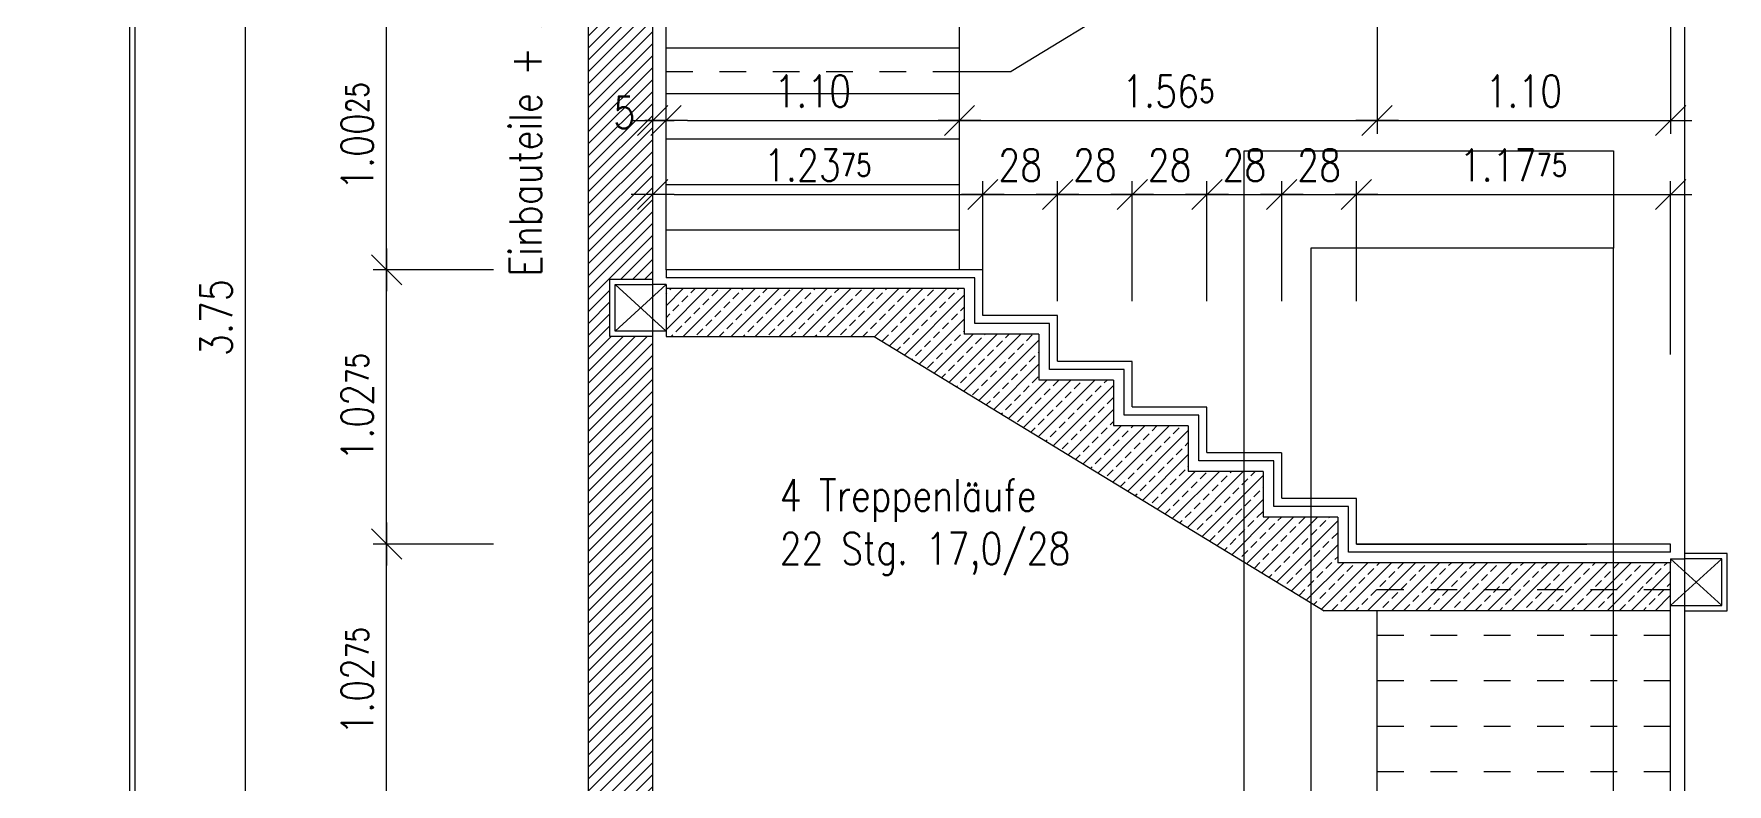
# Model space of a CAD drawing. Header units: metres. Extents: x -3551 to -3365, y -115 to 134.
# Drawn here: x -3469.32 to -3462.98, y 104.41 to 107.22 of the extents above; entities that cross this region are included whole.
import ezdxf

# ---------------------------------------------------------------- set-up
doc = ezdxf.new("R2010")
doc.units = ezdxf.units.M
doc.header["$LTSCALE"] = 0.01
doc.linetypes.add('GESTRICHELT2', pattern=[4.5, 3, -1.5])
doc.layers.get('0').update_dxf_attribs({"linetype": 'CONTINUOUS'})
for name, color, linetype in [('A_ansicht', 9, 'CONTINUOUS'), ('A_Aufzug', 3, 'CONTINUOUS'), ('A_schraffur', 10, 'CONTINUOUS'), ('A_STB', 4, 'CONTINUOUS'), ('A_text', 2, 'CONTINUOUS'), ('A_treppe_V2', 3, 'CONTINUOUS'), ('A_wände', 6, 'CONTINUOUS'), ('A_WÄNDE_NEU', 6, 'CONTINUOUS'), ('CKMA0002', 7, 'CONTINUOUS')]:
    doc.layers.add(name, color=color, linetype=linetype)
doc.styles.add('SIMPLEX', font='simplex.shx', dxfattribs={"width": 0.8, "height": 0.1})
doc.styles.add('SIMPLEXD', font='SIMPLEXD.shx', dxfattribs={"width": 0.8, "height": 0.12})
doc.dimstyles.new('DIN', dxfattribs={"dimtxt": 0.03, "dimasz": 0.08, "dimexe": 0.05, "dimexo": 0.244839, "dimgap": 0.05, "dimtad": 1, "dimdec": 4, "dimrnd": 0.0025, "dimzin": 0, "dimdsep": 46, "dimtxsty": 'SIMPLEXD', "dimblk": 'DIMCROSS', "dimblk1": 'DIMCROSS', "dimblk2": 'DIMCROSS', "dimsah": 1, "dimcen": 2.5, "dimdle": 0.04, "dimclrd": 252, "dimclre": 252, "dimclrt": 252, "dimadec": 0, "dimazin": 0, "dimtfac": 1, "dimtdec": 4, "dimtix": 1, "dimtmove": 2, "dimatfit": 3, "dimldrblk": 'DIMCROSS', "dimfxl": 1, "dimtvp": 1, "dimtolj": 1, "dimtzin": 0, "dimarcsym": 0})

# ---------------------------------------------------------------- blocks, each defined once
blk = doc.blocks.new('DIMCROSS')
at = {"color": 0, "linetype": 'ByBlock'}
blk.add_line((-1, 0), (1, 0), dxfattribs=at)
at = {"linetype": 'ByBlock'}
blk.add_line((-0.707107, -0.707107), (0.707107, 0.707107), dxfattribs=at)
blk = doc.blocks.new('*D120')
at = {"layer": 'CKMA0002', "color": 1, "lineweight": -2, "transparency": 16777216}
for p, q in [((-3468.1308, 108.0304), (-3468.5808, 108.0304)), ((-3468.5308, 104.3603), (-3468.5308, 107.9504))]:
    blk.add_line(p, q, dxfattribs=at)
at = {"layer": 'CKMA0002', "color": 1, "lineweight": -2, "transparency": 16777216, "xscale": 0.08, "yscale": 0.08, "zscale": 0.08}
for p, rotation in [((-3468.5308, 108.0304), 90), ((-3468.5308, 104.2803), 270)]:
    blk.add_blockref('DIMCROSS', p, dxfattribs=dict(at, rotation=rotation))
at = {"layer": 'CKMA0002', "color": 3, "transparency": 16777216, "insert": (-3468.6408, 106.1554), "char_height": 0.12, "attachment_point": 5, "rotation": 90, "style": 'SIMPLEXD'}
blk.add_mtext('\\A1;3.75{\\A1\\H0.7x\\S;}', dxfattribs=at)
blk = doc.blocks.new('*D130')
at = {"layer": 'CKMA0002', "color": 1, "lineweight": -2, "transparency": 16777216}
for p, q in [((-3467.6019, 105.3071), (-3468.0519, 105.3071)), ((-3468.0019, 104.3604), (-3468.0019, 105.2271))]:
    blk.add_line(p, q, dxfattribs=at)
at = {"layer": 'CKMA0002', "color": 1, "lineweight": -2, "transparency": 16777216, "xscale": 0.08, "yscale": 0.08, "zscale": 0.08}
for p, rotation in [((-3468.0019, 105.3071), 90), ((-3468.0019, 104.2804), 270)]:
    blk.add_blockref('DIMCROSS', p, dxfattribs=dict(at, rotation=rotation))
at = {"layer": 'CKMA0002', "color": 3, "transparency": 16777216, "insert": (-3468.1119, 104.7937), "char_height": 0.12, "attachment_point": 5, "rotation": 90, "style": 'SIMPLEXD'}
blk.add_mtext('\\A1;1.02{\\A1\\H0.7x\\S75;}', dxfattribs=at)
blk = doc.blocks.new('*D131')
at = {"layer": 'CKMA0002', "color": 1, "lineweight": -2, "transparency": 16777216}
for p, q in [((-3467.6019, 106.3341), (-3468.0519, 106.3341)), ((-3468.0019, 105.3871), (-3468.0019, 106.2541))]:
    blk.add_line(p, q, dxfattribs=at)
at = {"layer": 'CKMA0002', "color": 1, "lineweight": -2, "transparency": 16777216, "xscale": 0.08, "yscale": 0.08, "zscale": 0.08}
for p, rotation in [((-3468.0019, 106.3341), 90), ((-3468.0019, 105.3071), 270)]:
    blk.add_blockref('DIMCROSS', p, dxfattribs=dict(at, rotation=rotation))
at = {"layer": 'CKMA0002', "color": 3, "transparency": 16777216, "insert": (-3468.1119, 105.8206), "char_height": 0.12, "attachment_point": 5, "rotation": 90, "style": 'SIMPLEXD'}
blk.add_mtext('\\A1;1.02{\\A1\\H0.7x\\S75;}', dxfattribs=at)
blk = doc.blocks.new('*D132')
at = {"layer": 'CKMA0002', "color": 1, "lineweight": -2, "transparency": 16777216}
for p, q in [((-3467.6019, 107.3366), (-3468.0519, 107.3366)), ((-3468.0019, 106.4141), (-3468.0019, 107.2566))]:
    blk.add_line(p, q, dxfattribs=at)
at = {"layer": 'CKMA0002', "color": 1, "lineweight": -2, "transparency": 16777216, "xscale": 0.08, "yscale": 0.08, "zscale": 0.08}
for p, rotation in [((-3468.0019, 107.3366), 90), ((-3468.0019, 106.3341), 270)]:
    blk.add_blockref('DIMCROSS', p, dxfattribs=dict(at, rotation=rotation))
at = {"layer": 'CKMA0002', "color": 3, "transparency": 16777216, "insert": (-3468.1119, 106.8353), "char_height": 0.12, "attachment_point": 5, "rotation": 90, "style": 'SIMPLEXD'}
blk.add_mtext('\\A1;1.00{\\A1\\H0.7x\\S25;}', dxfattribs=at)
blk = doc.blocks.new('*D156')
at = {"layer": 'CKMA0002', "color": 1, "lineweight": -2, "transparency": 16777216}
for p, q in [((-3476.1347, 100.6209), (-3476.1347, 99.9709)), ((-3468.9447, 100.4209), (-3468.9447, 99.9709)), ((-3476.0547, 100.0209), (-3469.0247, 100.0209))]:
    blk.add_line(p, q, dxfattribs=at)
at = {"layer": 'CKMA0002', "color": 1, "lineweight": -2, "transparency": 16777216, "xscale": 0.08, "yscale": 0.08, "zscale": 0.08, "rotation": 180}
blk.add_blockref('DIMCROSS', (-3476.1347, 100.0209), dxfattribs=at)
at = {"layer": 'CKMA0002', "color": 1, "lineweight": -2, "transparency": 16777216, "xscale": 0.08, "yscale": 0.08, "zscale": 0.08}
blk.add_blockref('DIMCROSS', (-3468.9447, 100.0209), dxfattribs=at)
at = {"layer": 'CKMA0002', "color": 3, "transparency": 16777216, "insert": (-3472.5397, 100.1309), "char_height": 0.12, "attachment_point": 5, "style": 'SIMPLEXD'}
blk.add_mtext('\\A1;7.19{\\A1\\H0.7x\\S;}', dxfattribs=at)
blk = doc.blocks.new('*D157')
at = {"layer": 'CKMA0002', "color": 1, "lineweight": -2, "transparency": 16777216}
for p, q in [((-3467.2447, 100.4209), (-3467.2447, 99.9709)), ((-3468.8647, 100.0209), (-3467.3247, 100.0209))]:
    blk.add_line(p, q, dxfattribs=at)
at = {"layer": 'CKMA0002', "color": 1, "lineweight": -2, "transparency": 16777216, "xscale": 0.08, "yscale": 0.08, "zscale": 0.08, "rotation": 180}
blk.add_blockref('DIMCROSS', (-3468.9447, 100.0209), dxfattribs=at)
at = {"layer": 'CKMA0002', "color": 1, "lineweight": -2, "transparency": 16777216, "xscale": 0.08, "yscale": 0.08, "zscale": 0.08}
blk.add_blockref('DIMCROSS', (-3467.2447, 100.0209), dxfattribs=at)
at = {"layer": 'CKMA0002', "color": 3, "transparency": 16777216, "insert": (-3468.0947, 100.1309), "char_height": 0.12, "attachment_point": 5, "style": 'SIMPLEXD'}
blk.add_mtext('\\A1;1.70{\\A1\\H0.7x\\S;}', dxfattribs=at)
blk = doc.blocks.new('*D158')
at = {"layer": 'CKMA0002', "color": 1, "lineweight": -2, "transparency": 16777216}
for p, q in [((-3467.0047, 100.4209), (-3467.0047, 99.9709)), ((-3467.3247, 100.0209), (-3467.4047, 100.0209)), ((-3467.2447, 100.0209), (-3467.0047, 100.0209)), ((-3466.9247, 100.0209), (-3466.8447, 100.0209))]:
    blk.add_line(p, q, dxfattribs=at)
at = {"layer": 'CKMA0002', "color": 1, "lineweight": -2, "transparency": 16777216, "xscale": 0.08, "yscale": 0.08, "zscale": 0.08}
blk.add_blockref('DIMCROSS', (-3467.2447, 100.0209), dxfattribs=at)
at = {"layer": 'CKMA0002', "color": 1, "lineweight": -2, "transparency": 16777216, "xscale": 0.08, "yscale": 0.08, "zscale": 0.08, "rotation": 180}
blk.add_blockref('DIMCROSS', (-3467.0047, 100.0209), dxfattribs=at)
at = {"layer": 'CKMA0002', "color": 3, "transparency": 16777216, "insert": (-3467.1247, 100.1309), "char_height": 0.12, "attachment_point": 5, "style": 'SIMPLEXD'}
blk.add_mtext('\\A1;24{\\A1\\H0.7x\\S;}', dxfattribs=at)
blk = doc.blocks.new('*D159')
at = {"layer": 'CKMA0002', "color": 1, "lineweight": -2, "transparency": 16777216}
for p, q in [((-3463.1531, 100.6209), (-3463.1531, 99.9709)), ((-3466.9247, 100.0209), (-3463.2331, 100.0209))]:
    blk.add_line(p, q, dxfattribs=at)
at = {"layer": 'CKMA0002', "color": 1, "lineweight": -2, "transparency": 16777216, "xscale": 0.08, "yscale": 0.08, "zscale": 0.08, "rotation": 180}
blk.add_blockref('DIMCROSS', (-3467.0047, 100.0209), dxfattribs=at)
at = {"layer": 'CKMA0002', "color": 1, "lineweight": -2, "transparency": 16777216, "xscale": 0.08, "yscale": 0.08, "zscale": 0.08}
blk.add_blockref('DIMCROSS', (-3463.1531, 100.0209), dxfattribs=at)
at = {"layer": 'CKMA0002', "color": 3, "transparency": 16777216, "insert": (-3465.0789, 100.1309), "char_height": 0.12, "attachment_point": 5, "style": 'SIMPLEXD'}
blk.add_mtext('\\A1;3.85{\\A1\\H0.7x\\S25;}', dxfattribs=at)
blk = doc.blocks.new('*D160')
at = {"layer": 'CKMA0002', "color": 1, "lineweight": -2, "transparency": 16777216}
for p, q in [((-3467.0047, 106.4546), (-3467.0047, 106.9438)), ((-3466.9547, 106.4938), (-3466.9547, 106.9438)), ((-3467.0047, 106.8938), (-3467.0047, 106.8938)), ((-3467.0047, 106.8938), (-3467.0047, 106.8938)), ((-3467.0047, 106.8938), (-3466.9547, 106.8938))]:
    blk.add_line(p, q, dxfattribs=at)
at = {"layer": 'CKMA0002', "color": 1, "lineweight": -2, "transparency": 16777216, "xscale": 0.08, "yscale": 0.08, "zscale": 0.08}
blk.add_blockref('DIMCROSS', (-3467.0047, 106.8938), dxfattribs=at)
at = {"layer": 'CKMA0002', "color": 1, "lineweight": -2, "transparency": 16777216, "xscale": 0.08, "yscale": 0.08, "zscale": 0.08, "rotation": 180}
blk.add_blockref('DIMCROSS', (-3466.9547, 106.8938), dxfattribs=at)
at = {"layer": 'CKMA0002', "color": 3, "transparency": 16777216, "insert": (-3467.111, 106.9238), "char_height": 0.12, "attachment_point": 5, "style": 'SIMPLEXD'}
blk.add_mtext('\\A1;5{\\A1\\H0.7x\\S;}', dxfattribs=at)
blk = doc.blocks.new('*D161')
at = {"layer": 'CKMA0002', "color": 1, "lineweight": -2, "transparency": 16777216}
for p, q in [((-3465.8547, 106.4938), (-3465.8547, 106.9438)), ((-3466.8747, 106.8938), (-3465.9347, 106.8938))]:
    blk.add_line(p, q, dxfattribs=at)
at = {"layer": 'CKMA0002', "color": 1, "lineweight": -2, "transparency": 16777216, "xscale": 0.08, "yscale": 0.08, "zscale": 0.08, "rotation": 180}
blk.add_blockref('DIMCROSS', (-3466.9547, 106.8938), dxfattribs=at)
at = {"layer": 'CKMA0002', "color": 1, "lineweight": -2, "transparency": 16777216, "xscale": 0.08, "yscale": 0.08, "zscale": 0.08}
blk.add_blockref('DIMCROSS', (-3465.8547, 106.8938), dxfattribs=at)
at = {"layer": 'CKMA0002', "color": 3, "transparency": 16777216, "insert": (-3466.4047, 107.0038), "char_height": 0.12, "attachment_point": 5, "style": 'SIMPLEXD'}
blk.add_mtext('\\A1;1.10{\\A1\\H0.7x\\S;}', dxfattribs=at)
blk = doc.blocks.new('*D162')
at = {"layer": 'CKMA0002', "color": 1, "lineweight": -2, "transparency": 16777216}
for p, q in [((-3464.2897, 107.2938), (-3464.2897, 106.8438)), ((-3465.7747, 106.8938), (-3464.3697, 106.8938))]:
    blk.add_line(p, q, dxfattribs=at)
at = {"layer": 'CKMA0002', "color": 1, "lineweight": -2, "transparency": 16777216, "xscale": 0.08, "yscale": 0.08, "zscale": 0.08, "rotation": 180}
blk.add_blockref('DIMCROSS', (-3465.8547, 106.8938), dxfattribs=at)
at = {"layer": 'CKMA0002', "color": 1, "lineweight": -2, "transparency": 16777216, "xscale": 0.08, "yscale": 0.08, "zscale": 0.08}
blk.add_blockref('DIMCROSS', (-3464.2897, 106.8938), dxfattribs=at)
at = {"layer": 'CKMA0002', "color": 3, "transparency": 16777216, "insert": (-3465.0722, 107.0038), "char_height": 0.12, "attachment_point": 5, "style": 'SIMPLEXD'}
blk.add_mtext('\\A1;1.56{\\A1\\H0.7x\\S5;}', dxfattribs=at)
blk = doc.blocks.new('*D163')
at = {"layer": 'CKMA0002', "color": 1, "lineweight": -2, "transparency": 16777216}
for p, q in [((-3463.1897, 107.4938), (-3463.1897, 106.8438)), ((-3464.2097, 106.8938), (-3463.2697, 106.8938))]:
    blk.add_line(p, q, dxfattribs=at)
at = {"layer": 'CKMA0002', "color": 1, "lineweight": -2, "transparency": 16777216, "xscale": 0.08, "yscale": 0.08, "zscale": 0.08, "rotation": 180}
blk.add_blockref('DIMCROSS', (-3464.2897, 106.8938), dxfattribs=at)
at = {"layer": 'CKMA0002', "color": 1, "lineweight": -2, "transparency": 16777216, "xscale": 0.08, "yscale": 0.08, "zscale": 0.08}
blk.add_blockref('DIMCROSS', (-3463.1897, 106.8938), dxfattribs=at)
at = {"layer": 'CKMA0002', "color": 3, "transparency": 16777216, "insert": (-3463.7397, 107.0038), "char_height": 0.12, "attachment_point": 5, "style": 'SIMPLEXD'}
blk.add_mtext('\\A1;1.10{\\A1\\H0.7x\\S;}', dxfattribs=at)
blk = doc.blocks.new('*D164')
at = {"layer": 'CKMA0002', "color": 1, "lineweight": -2, "transparency": 16777216}
for p, q in [((-3467.0047, 106.1341), (-3467.0047, 106.6668)), ((-3466.9247, 106.6168), (-3465.8472, 106.6168)), ((-3465.7672, 106.2168), (-3465.7672, 106.6668))]:
    blk.add_line(p, q, dxfattribs=at)
at = {"layer": 'CKMA0002', "color": 1, "lineweight": -2, "transparency": 16777216, "xscale": 0.08, "yscale": 0.08, "zscale": 0.08, "rotation": 180}
blk.add_blockref('DIMCROSS', (-3467.0047, 106.6168), dxfattribs=at)
at = {"layer": 'CKMA0002', "color": 1, "lineweight": -2, "transparency": 16777216, "xscale": 0.08, "yscale": 0.08, "zscale": 0.08}
blk.add_blockref('DIMCROSS', (-3465.7672, 106.6168), dxfattribs=at)
at = {"layer": 'CKMA0002', "color": 3, "transparency": 16777216, "insert": (-3466.386, 106.7268), "char_height": 0.12, "attachment_point": 5, "style": 'SIMPLEXD'}
blk.add_mtext('\\A1;1.23{\\A1\\H0.7x\\S75;}', dxfattribs=at)
blk = doc.blocks.new('*D165')
at = {"layer": 'CKMA0002', "color": 1, "lineweight": -2, "transparency": 16777216}
for p, q in [((-3465.6872, 106.6168), (-3465.5672, 106.6168)), ((-3465.4872, 106.2168), (-3465.4872, 106.6668))]:
    blk.add_line(p, q, dxfattribs=at)
at = {"layer": 'CKMA0002', "color": 1, "lineweight": -2, "transparency": 16777216, "xscale": 0.08, "yscale": 0.08, "zscale": 0.08, "rotation": 180}
blk.add_blockref('DIMCROSS', (-3465.7672, 106.6168), dxfattribs=at)
at = {"layer": 'CKMA0002', "color": 1, "lineweight": -2, "transparency": 16777216, "xscale": 0.08, "yscale": 0.08, "zscale": 0.08}
blk.add_blockref('DIMCROSS', (-3465.4872, 106.6168), dxfattribs=at)
at = {"layer": 'CKMA0002', "color": 3, "transparency": 16777216, "insert": (-3465.6272, 106.7268), "char_height": 0.12, "attachment_point": 5, "style": 'SIMPLEXD'}
blk.add_mtext('\\A1;28{\\A1\\H0.7x\\S;}', dxfattribs=at)
blk = doc.blocks.new('*D166')
at = {"layer": 'CKMA0002', "color": 1, "lineweight": -2, "transparency": 16777216}
for p, q in [((-3465.4072, 106.6168), (-3465.2872, 106.6168)), ((-3465.2072, 106.2168), (-3465.2072, 106.6668))]:
    blk.add_line(p, q, dxfattribs=at)
at = {"layer": 'CKMA0002', "color": 1, "lineweight": -2, "transparency": 16777216, "xscale": 0.08, "yscale": 0.08, "zscale": 0.08, "rotation": 180}
blk.add_blockref('DIMCROSS', (-3465.4872, 106.6168), dxfattribs=at)
at = {"layer": 'CKMA0002', "color": 1, "lineweight": -2, "transparency": 16777216, "xscale": 0.08, "yscale": 0.08, "zscale": 0.08}
blk.add_blockref('DIMCROSS', (-3465.2072, 106.6168), dxfattribs=at)
at = {"layer": 'CKMA0002', "color": 3, "transparency": 16777216, "insert": (-3465.3472, 106.7268), "char_height": 0.12, "attachment_point": 5, "style": 'SIMPLEXD'}
blk.add_mtext('\\A1;28{\\A1\\H0.7x\\S;}', dxfattribs=at)
blk = doc.blocks.new('*D167')
at = {"layer": 'CKMA0002', "color": 1, "lineweight": -2, "transparency": 16777216}
for p, q in [((-3465.1272, 106.6168), (-3465.0072, 106.6168)), ((-3464.9272, 106.2168), (-3464.9272, 106.6668))]:
    blk.add_line(p, q, dxfattribs=at)
at = {"layer": 'CKMA0002', "color": 1, "lineweight": -2, "transparency": 16777216, "xscale": 0.08, "yscale": 0.08, "zscale": 0.08, "rotation": 180}
blk.add_blockref('DIMCROSS', (-3465.2072, 106.6168), dxfattribs=at)
at = {"layer": 'CKMA0002', "color": 1, "lineweight": -2, "transparency": 16777216, "xscale": 0.08, "yscale": 0.08, "zscale": 0.08}
blk.add_blockref('DIMCROSS', (-3464.9272, 106.6168), dxfattribs=at)
at = {"layer": 'CKMA0002', "color": 3, "transparency": 16777216, "insert": (-3465.0672, 106.7268), "char_height": 0.12, "attachment_point": 5, "style": 'SIMPLEXD'}
blk.add_mtext('\\A1;28{\\A1\\H0.7x\\S;}', dxfattribs=at)
blk = doc.blocks.new('*D168')
at = {"layer": 'CKMA0002', "color": 1, "lineweight": -2, "transparency": 16777216}
for p, q in [((-3464.8472, 106.6168), (-3464.7272, 106.6168)), ((-3464.6472, 106.2168), (-3464.6472, 106.6668))]:
    blk.add_line(p, q, dxfattribs=at)
at = {"layer": 'CKMA0002', "color": 1, "lineweight": -2, "transparency": 16777216, "xscale": 0.08, "yscale": 0.08, "zscale": 0.08, "rotation": 180}
blk.add_blockref('DIMCROSS', (-3464.9272, 106.6168), dxfattribs=at)
at = {"layer": 'CKMA0002', "color": 1, "lineweight": -2, "transparency": 16777216, "xscale": 0.08, "yscale": 0.08, "zscale": 0.08}
blk.add_blockref('DIMCROSS', (-3464.6472, 106.6168), dxfattribs=at)
at = {"layer": 'CKMA0002', "color": 3, "transparency": 16777216, "insert": (-3464.7872, 106.7268), "char_height": 0.12, "attachment_point": 5, "style": 'SIMPLEXD'}
blk.add_mtext('\\A1;28{\\A1\\H0.7x\\S;}', dxfattribs=at)
blk = doc.blocks.new('*D169')
at = {"layer": 'CKMA0002', "color": 1, "lineweight": -2, "transparency": 16777216}
for p, q in [((-3464.5672, 106.6168), (-3464.4472, 106.6168)), ((-3464.3672, 106.2168), (-3464.3672, 106.6668))]:
    blk.add_line(p, q, dxfattribs=at)
at = {"layer": 'CKMA0002', "color": 1, "lineweight": -2, "transparency": 16777216, "xscale": 0.08, "yscale": 0.08, "zscale": 0.08, "rotation": 180}
blk.add_blockref('DIMCROSS', (-3464.6472, 106.6168), dxfattribs=at)
at = {"layer": 'CKMA0002', "color": 1, "lineweight": -2, "transparency": 16777216, "xscale": 0.08, "yscale": 0.08, "zscale": 0.08}
blk.add_blockref('DIMCROSS', (-3464.3672, 106.6168), dxfattribs=at)
at = {"layer": 'CKMA0002', "color": 3, "transparency": 16777216, "insert": (-3464.5072, 106.7268), "char_height": 0.12, "attachment_point": 5, "style": 'SIMPLEXD'}
blk.add_mtext('\\A1;28{\\A1\\H0.7x\\S;}', dxfattribs=at)
blk = doc.blocks.new('*D170')
at = {"layer": 'CKMA0002', "color": 1, "lineweight": -2, "transparency": 16777216}
for p, q in [((-3464.2872, 106.6168), (-3463.2697, 106.6168)), ((-3463.1897, 106.0168), (-3463.1897, 106.6668))]:
    blk.add_line(p, q, dxfattribs=at)
at = {"layer": 'CKMA0002', "color": 1, "lineweight": -2, "transparency": 16777216, "xscale": 0.08, "yscale": 0.08, "zscale": 0.08, "rotation": 180}
blk.add_blockref('DIMCROSS', (-3464.3672, 106.6168), dxfattribs=at)
at = {"layer": 'CKMA0002', "color": 1, "lineweight": -2, "transparency": 16777216, "xscale": 0.08, "yscale": 0.08, "zscale": 0.08}
blk.add_blockref('DIMCROSS', (-3463.1897, 106.6168), dxfattribs=at)
at = {"layer": 'CKMA0002', "color": 3, "transparency": 16777216, "insert": (-3463.7785, 106.7268), "char_height": 0.12, "attachment_point": 5, "style": 'SIMPLEXD'}
blk.add_mtext('\\A1;1.17{\\A1\\H0.7x\\S75;}', dxfattribs=at)

msp = doc.modelspace()

# ---------------------------------------------------------------- hatches: boundary and pattern name
at = {"layer": 'A_schraffur'}
h = msp.add_hatch(dxfattribs=at)
h.set_pattern_fill('ANSI31', color=256, scale=0.01, style=0)
h.paths.add_polyline_path([(-3467.00472, 108.03036), (-3467.24472, 108.03036), (-3467.24472, 107.70036), (-3467.00472, 107.70036)])
h.paths.add_polyline_path([(-3467.00472, 107.70036), (-3467.24472, 107.70036), (-3467.24472, 104.28035), (-3467.00472, 104.28035), (-3467.00472, 106.08406), (-3467.16475, 106.08406), (-3467.16475, 106.29906), (-3467.00472, 106.29906)])
h.paths.add_polyline_path([(-3467.06571, 104.28035), (-3467.24472, 104.28035), (-3467.24472, 103.98036), (-3467.06571, 103.98036)])
h.paths.add_polyline_path([(-3467.00472, 104.28035), (-3467.06571, 104.28035), (-3467.06571, 103.98036), (-3467.00472, 103.98036)])
h.paths.add_polyline_path([(-3467.17301, 107.01384), (-3467.04901, 107.01384), (-3467.04901, 106.83384), (-3467.17301, 106.83384)], flags=24)
h = msp.add_hatch(dxfattribs=at)
h.set_pattern_fill('ANSI33', color=256, scale=0.01, style=0)
edge = h.paths.add_edge_path()
edge.add_line((-3466.95474, 106.26406), (-3466.95474, 106.08406))
edge.add_line((-3465.83724, 106.26406), (-3466.95474, 106.26406))
edge.add_line((-3466.95474, 106.08406), (-3466.1743, 106.08406))
edge.add_line((-3466.1743, 106.08406), (-3464.48773, 105.05707))
edge.add_line((-3465.83724, 106.26406), (-3465.83724, 106.09356))
edge.add_line((-3465.55724, 106.09276), (-3465.83724, 106.09276))
edge.add_line((-3465.55724, 106.09276), (-3465.55724, 105.92226))
edge.add_line((-3465.27724, 105.92146), (-3465.55724, 105.92146))
edge.add_line((-3465.27724, 105.92146), (-3465.27724, 105.75096))
edge.add_line((-3464.99724, 105.75016), (-3465.27724, 105.75016))
edge.add_line((-3464.99724, 105.75016), (-3464.99724, 105.57966))
edge.add_line((-3464.71724, 105.57886), (-3464.99724, 105.57886))
edge.add_line((-3464.71724, 105.57886), (-3464.71724, 105.40836))
edge.add_line((-3464.43724, 105.40757), (-3464.71724, 105.40757))
edge.add_line((-3464.43724, 105.40757), (-3464.43724, 105.23707))
edge.add_line((-3463.18971, 105.23706), (-3464.43724, 105.23707))
edge.add_line((-3463.18971, 105.05706), (-3464.48773, 105.05707))
edge.add_line((-3463.18971, 105.05706), (-3463.18971, 105.23706))

# ---------------------------------------------------------------- linework, layer by layer
at = {"layer": 'A_ansicht'}
msp.add_line((-3463.40309, 106.78036), (-3463.40309, 106.41535), dxfattribs=at)
for points in [[(-3464.78809, 104.28035), (-3464.78809, 106.78036), (-3463.40309, 106.78036)], [(-3463.40309, 104.28035), (-3463.40309, 106.41535), (-3464.5381, 106.41534), (-3464.53809, 104.28035)]]:
    msp.add_lwpolyline(points, dxfattribs=at)
at = {"layer": 'A_Aufzug', "color": 7, "linetype": 'Continuous'}
msp.add_line((-3468.94472, 101.29279), (-3468.94472, 122.42279), dxfattribs=at)
at = {"layer": 'A_STB', "color": 1}
for p in [(-3464.5067, 107.78036, 0), (-3465.85474, 107.07716, 0)]:
    msp.add_line(p, (-3465.66151, 107.07716, 0), dxfattribs=at)
at = {"layer": 'A_STB', "color": 1, "linetype": 'GESTRICHELT2'}
msp.add_line((-3466.95474, 107.07716, 0), (-3465.85474, 107.07716, 0), dxfattribs=at)
at = {"layer": 'A_STB', "color": 2}
for p, q in [((-3467.16475, 106.08406), (-3467.16475, 106.29906)), ((-3467.16475, 106.29906), (-3467.00474, 106.29906)), ((-3467.14475, 106.10406), (-3467.14475, 106.27906)), ((-3467.14475, 106.27906), (-3467.00474, 106.27906)), ((-3466.95474, 106.27906), (-3467.14475, 106.10406)), ((-3467.14475, 106.27906), (-3466.95475, 106.10406)), ((-3466.95474, 106.27906), (-3467.00474, 106.27906)), ((-3466.95474, 106.27906, 0), (-3466.95474, 106.26406, 0)), ((-3467.00475, 106.08406), (-3467.16475, 106.08406)), ((-3467.00475, 106.10406), (-3467.14475, 106.10406)), ((-3466.95475, 106.10406), (-3467.00475, 106.10406)), ((-3463.18972, 105.25206, 0), (-3463.13776, 105.25206)), ((-3463.18972, 105.25206, 0), (-3463.18971, 105.23706, 0)), ((-3463.18972, 105.25206, 0), (-3462.99776, 105.07706)), ((-3462.99776, 105.25206), (-3463.18971, 105.07706, 0)), ((-3462.97776, 105.27206), (-3463.13776, 105.27206)), ((-3462.99776, 105.25206), (-3463.13776, 105.25206)), ((-3462.99776, 105.07706), (-3462.99776, 105.25206)), ((-3462.97776, 105.05706), (-3462.97776, 105.27206)), ((-3464.2897, 104.03007, 0), (-3464.28971, 105.05706, 0)), ((-3463.18971, 105.07706, 0), (-3463.13776, 105.07706)), ((-3463.1897, 104.03007, 0), (-3463.1897, 105.05706)), ((-3463.13776, 105.07706), (-3462.99776, 105.07706)), ((-3463.13776, 105.05706), (-3462.97776, 105.05706))]:
    msp.add_line(p, q, dxfattribs=at)
at = {"layer": 'A_STB'}
for p, q in [((-3465.83724, 106.26406, 0), (-3466.95474, 106.26406, 0)), ((-3466.95474, 106.26406, 0), (-3466.95474, 106.08406, 0)), ((-3465.83724, 106.26406, 0), (-3465.83724, 106.09356, 0)), ((-3466.95474, 106.08406, 0), (-3466.1743, 106.08406, 0)), ((-3466.1743, 106.08406, 0), (-3464.48773, 105.05707, 0)), ((-3465.55724, 106.09276, 0), (-3465.83724, 106.09276, 0)), ((-3465.55724, 106.09276, 0), (-3465.55724, 105.92226, 0)), ((-3465.27724, 105.92146, 0), (-3465.55724, 105.92146, 0)), ((-3465.27724, 105.92146, 0), (-3465.27724, 105.75096, 0)), ((-3464.99724, 105.75016, 0), (-3465.27724, 105.75016, 0)), ((-3464.99724, 105.75016, 0), (-3464.99724, 105.57966, 0)), ((-3464.71724, 105.57886, 0), (-3464.99724, 105.57886, 0)), ((-3464.71724, 105.57886, 0), (-3464.71724, 105.40836, 0)), ((-3464.43724, 105.40757, 0), (-3464.71724, 105.40757, 0)), ((-3464.43724, 105.40757, 0), (-3464.43724, 105.23707, 0)), ((-3463.18971, 105.23706, 0), (-3464.43724, 105.23707, 0)), ((-3463.18971, 105.05706, 0), (-3463.18971, 105.23706, 0)), ((-3463.18971, 105.05706), (-3464.48773, 105.05707, 0))]:
    msp.add_line(p, q, dxfattribs=at)
at = {"layer": 'A_treppe_V2', "color": 10}
for p, q in [((-3466.95475, 106.33406, 0), (-3466.95475, 107.33656, 0)), ((-3465.85474, 106.33406, 0), (-3465.85474, 107.33656, 0)), ((-3466.95475, 107.16606, 0), (-3465.85474, 107.16606, 0)), ((-3466.95475, 106.99556, 0), (-3465.85474, 106.99556, 0)), ((-3466.95475, 106.82506, 0), (-3465.85474, 106.82506, 0)), ((-3466.95475, 106.65456, 0), (-3465.85474, 106.65456, 0)), ((-3466.95475, 106.48406, 0), (-3465.85474, 106.48406, 0))]:
    msp.add_line(p, q, dxfattribs=at)
at = {"layer": 'A_treppe_V2'}
for p, q in [((-3465.76724, 106.33406, 0), (-3466.95474, 106.33406, 0)), ((-3466.95474, 106.33406, 0), (-3466.95474, 106.30406, 0)), ((-3465.79724, 106.30406, 0), (-3466.95474, 106.30406, 0)), ((-3465.79724, 106.13276, 0), (-3465.79724, 106.30406, 0)), ((-3465.76724, 106.16356, 0), (-3465.76724, 106.33406, 0)), ((-3465.51724, 106.13276, 0), (-3465.79724, 106.13276, 0)), ((-3465.48724, 106.16276, 0), (-3465.76724, 106.16276, 0)), ((-3465.51724, 105.96146, 0), (-3465.51724, 106.13276, 0)), ((-3465.48724, 105.99226, 0), (-3465.48724, 106.16276, 0)), ((-3465.20724, 105.99146, 0), (-3465.48724, 105.99146, 0)), ((-3465.20724, 105.82096, 0), (-3465.20724, 105.99146, 0)), ((-3465.23724, 105.96146, 0), (-3465.51724, 105.96146, 0)), ((-3465.23724, 105.79016, 0), (-3465.23724, 105.96146, 0)), ((-3464.92724, 105.82016, 0), (-3465.20724, 105.82016, 0)), ((-3464.92724, 105.64966, 0), (-3464.92724, 105.82016, 0)), ((-3464.95724, 105.79016, 0), (-3465.23724, 105.79016, 0)), ((-3464.95724, 105.61886, 0), (-3464.95724, 105.79016, 0)), ((-3464.67724, 105.61886, 0), (-3464.95724, 105.61886, 0)), ((-3464.64827, 105.64886, 0), (-3464.92827, 105.64886, 0)), ((-3464.67724, 105.44757, 0), (-3464.67724, 105.61886, 0)), ((-3464.64724, 105.47836, 0), (-3464.64724, 105.64886, 0)), ((-3464.36724, 105.47757, 0), (-3464.64724, 105.47757, 0)), ((-3464.36724, 105.30707, 0), (-3464.36724, 105.47757, 0)), ((-3464.39724, 105.44757, 0), (-3464.67724, 105.44757, 0)), ((-3464.39724, 105.27707, 0), (-3464.39724, 105.44757, 0)), ((-3463.18972, 105.30706, 0), (-3464.36724, 105.30707)), ((-3463.18972, 105.27706, 0), (-3463.18972, 105.30706, 0)), ((-3463.18972, 105.27706, 0), (-3464.39724, 105.27707, 0))]:
    msp.add_line(p, q, dxfattribs=at)
at = {"layer": 'A_treppe_V2', "linetype": 'Continuous'}
msp.add_line((-3464.36724, 105.30707), (-3463.50363, 105.30707, 0), dxfattribs=at)
at = {"layer": 'A_treppe_V2', "color": 1, "linetype": 'GESTRICHELT2'}
for p, q in [((-3464.28971, 105.13655), (-3463.1897, 105.13655, 0)), ((-3464.28971, 104.96605), (-3463.1897, 104.96605, 0)), ((-3464.28971, 104.79555), (-3463.1897, 104.79555, 0)), ((-3464.28971, 104.62505), (-3463.1897, 104.62505, 0)), ((-3464.28971, 104.45455), (-3463.1897, 104.45455, 0))]:
    msp.add_line(p, q, dxfattribs=at)
at = {"layer": 'A_wände'}
for p, q in [((-3468.96474, 104.28036), (-3468.96474, 108.03036)), ((-3463.13778, 107.70036), (-3463.13776, 104.28036))]:
    msp.add_line(p, q, dxfattribs=at)
at = {"layer": 'A_WÄNDE_NEU'}
for p, q in [((-3467.24472, 103.24036), (-3467.24472, 125.65036, 0)), ((-3467.00472, 103.24036), (-3467.00474, 125.65036, 0))]:
    msp.add_line(p, q, dxfattribs=at)

# ---------------------------------------------------------------- texts
at = {"layer": 'A_text', "linetype": 'Continuous', "insert": (-3467.5411, 106.30895), "char_height": 0.12, "width": 5.9439509, "attachment_point": 1, "rotation": 90, "style": 'SIMPLEX'}
msp.add_mtext('Einbauteile + zusätzliche Ringbalken nach Fachplanung Aufzugsbau und Statik', dxfattribs=at)
at = {"layer": 'A_text', "linetype": 'Continuous', "insert": (-3466.52895, 105.5499), "char_height": 0.12, "width": 2.2328, "attachment_point": 1, "style": 'SIMPLEX'}
msp.add_mtext('4 Treppenläufe\\P22 Stg. 17,0/28', dxfattribs=at)

# ---------------------------------------------------------------- dimensions: what is measured, and where the dimension line sits
at = {"layer": 'CKMA0002'}
for base, p1, p2, text, override, picture, middle in [((-3463.15311, 100.02085), (-3467.00473, 109.66141), (-3463.15311, 111.07352), '3.85{\\A1\\H0.7x\\S25;}', {"dimexo": 10.452671, "dimse1": 1, "dimclrd": 1, "dimclre": 1, "dimclrt": 3}, '*D159', (-3465.07892, 100.13085)), ((-3468.94472, 100.02085), (-3476.13475, 109.86141), (-3468.94472, 109.66141), '7.19{\\A1\\H0.7x\\S;}', {"dimexo": 9.240556, "dimclrd": 1, "dimclre": 1, "dimclrt": 3}, '*D156', (-3472.53973, 100.13085)), ((-3467.24472, 100.02085), (-3468.94472, 109.66141), (-3467.24472, 109.66141), '1.70{\\A1\\H0.7x\\S;}', {"dimexo": 9.240556, "dimse1": 1, "dimclrd": 1, "dimclre": 1, "dimclrt": 3}, '*D157', (-3468.09472, 100.13085)), ((-3467.00473, 100.02085), (-3467.24472, 109.66141), (-3467.00473, 109.66141), '24{\\A1\\H0.7x\\S;}', {"dimexo": 9.240556, "dimse1": 1, "dimclrd": 1, "dimclre": 1, "dimclrt": 3}, '*D158', (-3467.12472, 100.13085)), ((-3464.28972, 106.89384), (-3465.85474, 106.49384), (-3464.28972, 107.96036), '1.56{\\A1\\H0.7x\\S5;}', {"dimexo": 0.666518, "dimse1": 1, "dimclrd": 1, "dimclre": 1, "dimclrt": 3}, '*D162', (-3465.07223, 107.00384)), ((-3463.18973, 106.89384), (-3464.28972, 107.96036), (-3463.18973, 107.96036), '1.10{\\A1\\H0.7x\\S;}', {"dimexo": 0.466519, "dimse1": 1, "dimclrd": 1, "dimclre": 1, "dimclrt": 3}, '*D163', (-3463.73973, 107.00384)), ((-3465.85474, 106.89384), (-3466.95475, 106.49384), (-3465.85474, 106.49384), '1.10{\\A1\\H0.7x\\S;}', {"dimexo": 0, "dimse1": 1, "dimclrd": 1, "dimclre": 1, "dimclrt": 3}, '*D161', (-3466.40474, 107.00384)), ((-3465.76724, 106.61681), (-3467.00472, 106.13406), (-3465.76724, 106.21681), '1.23{\\A1\\H0.7x\\S75;}', {"dimexo": 0, "dimclrd": 1, "dimclre": 1, "dimclrt": 3}, '*D164', (-3466.38598, 106.72681)), ((-3465.48724, 106.61681), (-3465.76724, 106.21681), (-3465.48724, 106.16276), '28{\\A1\\H0.7x\\S;}', {"dimexo": 0.054051, "dimse1": 1, "dimclrd": 1, "dimclre": 1, "dimclrt": 3}, '*D165', (-3465.62724, 106.72681)), ((-3465.20724, 106.61681), (-3465.48724, 106.16276), (-3465.20724, 105.99146), '28{\\A1\\H0.7x\\S;}', {"dimexo": 0.22535, "dimse1": 1, "dimclrd": 1, "dimclre": 1, "dimclrt": 3}, '*D166', (-3465.34724, 106.72681)), ((-3464.92724, 106.61681), (-3465.20724, 105.99146), (-3464.92724, 105.82016), '28{\\A1\\H0.7x\\S;}', {"dimexo": 0.396649, "dimse1": 1, "dimclrd": 1, "dimclre": 1, "dimclrt": 3}, '*D167', (-3465.06724, 106.72681)), ((-3464.64724, 106.61681), (-3464.92724, 105.82016), (-3464.64724, 105.64886), '28{\\A1\\H0.7x\\S;}', {"dimexo": 0.567949, "dimse1": 1, "dimclrd": 1, "dimclre": 1, "dimclrt": 3}, '*D168', (-3464.78724, 106.72681)), ((-3464.36724, 106.61681), (-3464.64724, 105.64886), (-3464.36724, 105.47757), '28{\\A1\\H0.7x\\S;}', {"dimexo": 0.739248, "dimse1": 1, "dimclrd": 1, "dimclre": 1, "dimclrt": 3}, '*D169', (-3464.50724, 106.72681)), ((-3463.18972, 106.61681), (-3464.36724, 105.47757), (-3463.18972, 105.30706), '1.17{\\A1\\H0.7x\\S75;}', {"dimexo": 0.709749, "dimse1": 1, "dimclrd": 1, "dimclre": 1, "dimclrt": 3}, '*D170', (-3463.77848, 106.72681))]:
    dim = msp.add_linear_dim(base=base, p1=p1, p2=p2, text=text, dimstyle='DIN', override=override, dxfattribs=at)
    dim.commit()
    dim.dimension.update_dxf_attribs({"geometry": picture, "text_midpoint": middle})
for base, p1, p2, text, override, picture, middle in [((-3468.53077, 108.03036), (-3468.13077, 104.28035), (-3468.13077, 108.03036), '3.75{\\A1\\H0.7x\\S;}', {"dimexo": 0, "dimse1": 1, "dimclrd": 1, "dimclre": 1, "dimclrt": 3}, '*D120', (-3468.64077, 106.15535)), ((-3468.00187, 107.33656), (-3466.22935, 106.33406), (-3466.22935, 107.33656), '1.00{\\A1\\H0.7x\\S25;}', {"dimexo": 1.372519, "dimse1": 1, "dimclrd": 1, "dimclre": 1, "dimclrt": 3}, '*D132', (-3468.11187, 106.83531)), ((-3468.00187, 106.33406), (-3463.50363, 105.30707), (-3466.22935, 106.33406), '1.02{\\A1\\H0.7x\\S75;}', {"dimexo": 1.372519, "dimse1": 1, "dimclrd": 1, "dimclre": 1, "dimclrt": 3}, '*D131', (-3468.11187, 105.82056)), ((-3468.00187, 105.30707), (-3465.54109, 104.28036), (-3463.50363, 105.30707), '1.02{\\A1\\H0.7x\\S75;}', {"dimexo": 4.09824, "dimse1": 1, "dimclrd": 1, "dimclre": 1, "dimclrt": 3}, '*D130', (-3468.11187, 104.79371))]:
    dim = msp.add_linear_dim(base=base, p1=p1, p2=p2, angle=90, text=text, dimstyle='DIN', override=override, dxfattribs=at)
    dim.commit()
    dim.dimension.update_dxf_attribs({"geometry": picture, "text_midpoint": middle})
dim = msp.add_linear_dim(base=(-3466.95475, 106.89384), p1=(-3467.00472, 106.45456), p2=(-3466.95475, 106.49384), text='5{\\A1\\H0.7x\\S;}', dimstyle='DIN', override={"dimexo": 0, "dimclrd": 1, "dimclre": 1, "dimclrt": 3}, dxfattribs=at)
dim.commit()
dim.dimension.update_dxf_attribs({"geometry": '*D160', "text_midpoint": (-3467.11101, 106.92384), "dimtype": 160})

doc.saveas('drawing.dxf')
